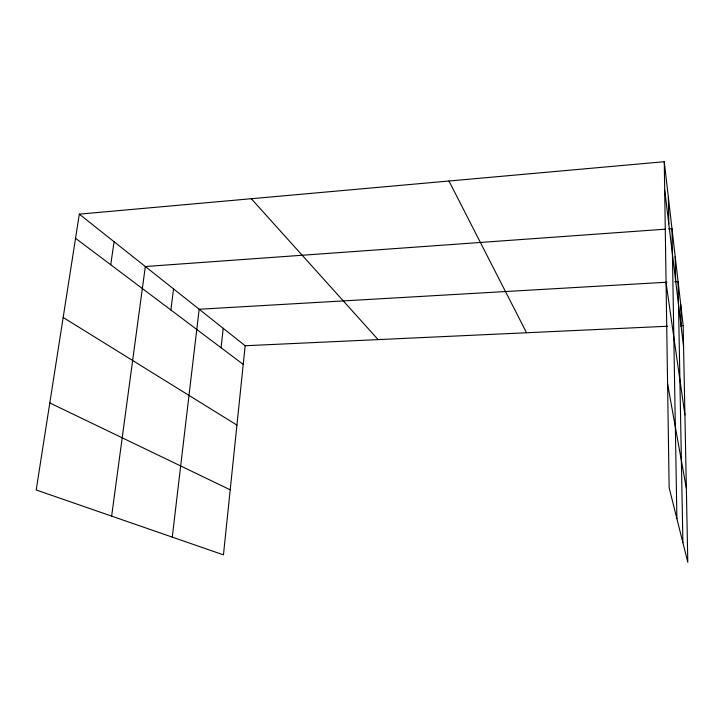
<?xml version="1.0" encoding="UTF-8"?>
<svg xmlns="http://www.w3.org/2000/svg" width="724" height="724" viewBox="0 0 724 724"><rect width="100%" height="100%" fill="white"/><g stroke="black" fill="none" stroke-linecap="round" stroke-linejoin="round"><path stroke-width="1.09" d="M79.323 214.141L245.164 345.746L223.454 554.865L36.2 489.976L79.323 214.141L664.261 161.714L683.157 325.519L687.8 562.286L669.139 487.704L664.261 161.714M221.064 347.728L223.209 328.325M172.276 537.136L199.163 309.248L666.894 282.215M170.882 309.999L173.543 288.912M111.632 516.121L145.325 266.522L665.266 229.182M110.745 264.767L114.084 241.735M668.632 228.938L671.99 228.694L676.895 518.701M674.732 281.763L678.089 281.564L682.895 542.674M245.164 345.746L667.501 326.243M680.922 325.628L683.157 325.519M49.802 402.951L230.205 489.804M63.169 317.474L236.929 425.088M75.54 238.296L243.228 364.398M251.309 198.729L378.127 339.61M448.961 181.009L526.547 332.75M667.582 383.801L686.352 488.238M666.071 282.695L684.913 414.924M664.686 189.869L683.565 346.488M680.75 304.677L681.166 326.605M675.211 256.604L675.637 280.686M668.37 197.299L668.795 223.96"/></g></svg>
